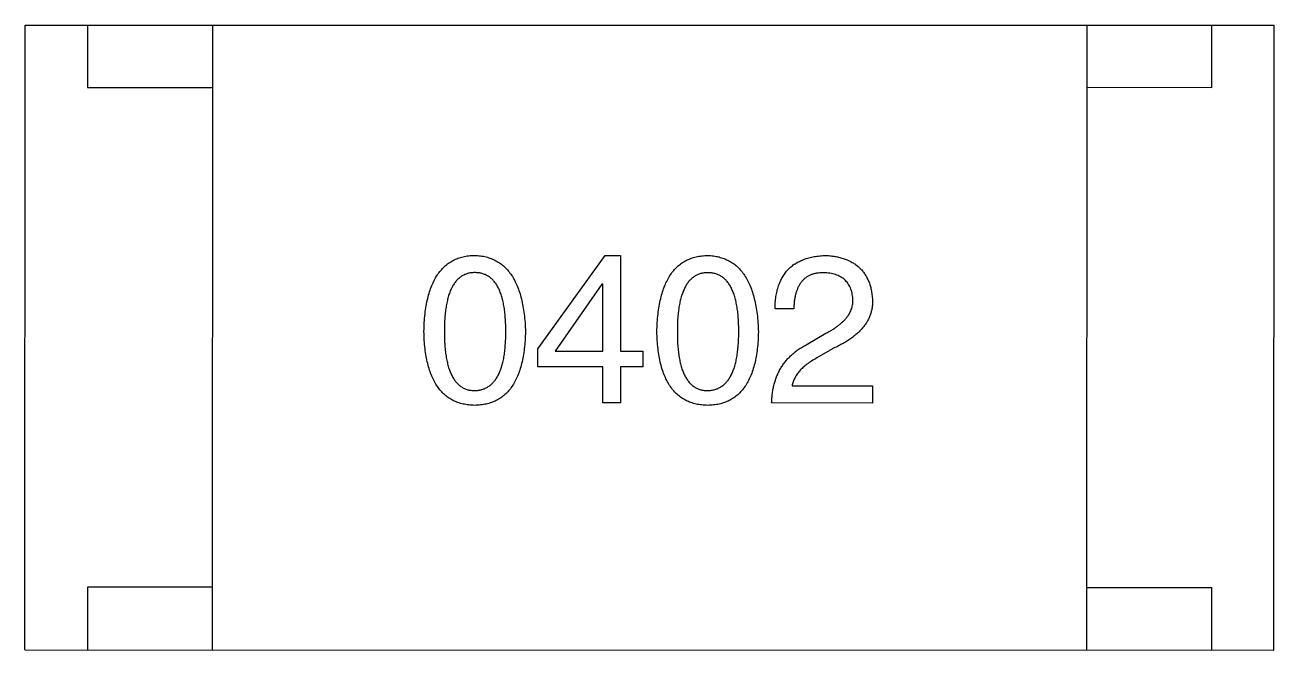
# Model space of a CAD drawing. Header units: inches. Extents: x -29 to 164, y -51 to 83.
# Drawn here: x 148.141 to 149.141, y 23.982 to 24.482 of the extents above; entities that cross this region are included whole.
import ezdxf

# ---------------------------------------------------------------- set-up
doc = ezdxf.new("R2010")
doc.units = ezdxf.units.IN
doc.header["$LTSCALE"] = 1.21
doc.header["$MEASUREMENT"] = 0
doc.layers.get('0').update_dxf_attribs({"linetype": 'CONTINUOUS'})

msp = doc.modelspace()

# ---------------------------------------------------------------- linework, layer by layer
at = {"color": 7, "linetype": 'Continuous'}
for p, q in [((148.1409, 23.9817), (148.1411, 24.4817)), ((148.1411, 24.4817), (149.1411, 24.4815)), ((148.1911, 24.4817), (148.191, 24.4317)), ((148.2911, 24.4817), (148.2909, 23.9817)), ((148.9911, 24.4816), (148.9909, 23.9816)), ((149.0911, 24.4815), (149.091, 24.4315)), ((149.1409, 23.9815), (149.1411, 24.4815)), ((148.191, 24.4317), (148.291, 24.4317)), ((149.091, 24.4315), (148.991, 24.4316)), ((148.5517, 24.2226), (148.6055, 24.2973)), ((148.6055, 24.2973), (148.6179, 24.2973)), ((148.6179, 24.2973), (148.6179, 24.2206)), ((148.6028, 24.2744), (148.5654, 24.2206)), ((148.6035, 24.2744), (148.6028, 24.2744)), ((148.6035, 24.2206), (148.6035, 24.2744)), ((148.7566, 24.2547), (148.7415, 24.2547)), ((148.7664, 24.2258), (148.7821, 24.235)), ((148.5517, 24.2081), (148.5517, 24.2226)), ((148.5654, 24.2206), (148.6035, 24.2206)), ((148.6179, 24.2206), (148.6356, 24.2206)), ((148.6356, 24.2206), (148.6356, 24.2081)), ((148.7874, 24.2225), (148.7749, 24.2153)), ((148.6035, 24.2081), (148.5517, 24.2081)), ((148.6035, 24.1793), (148.6035, 24.2081)), ((148.6356, 24.2081), (148.6179, 24.2081)), ((148.6179, 24.2081), (148.6179, 24.1793)), ((148.7552, 24.193), (148.8195, 24.193)), ((148.8195, 24.193), (148.8195, 24.1792)), ((148.6179, 24.1793), (148.6035, 24.1793)), ((148.8195, 24.1792), (148.7388, 24.1793)), ((148.191, 24.0317), (148.1909, 23.9817)), ((148.291, 24.0317), (148.191, 24.0317)), ((148.991, 24.0316), (149.091, 24.0315)), ((149.091, 24.0315), (149.0909, 23.9815)), ((148.1409, 23.9817), (149.1409, 23.9815))]:
    msp.add_line(p, q, dxfattribs=at)
for points, knots in [([(148.4604, 24.2364), (148.4605, 24.2388), (148.4606, 24.2435), (148.4612, 24.2504), (148.4621, 24.2568), (148.4633, 24.2627), (148.4648, 24.2681), (148.4666, 24.2731), (148.4687, 24.2777), (148.4711, 24.2818), (148.4738, 24.2854), (148.4768, 24.2885), (148.4801, 24.2912), (148.4837, 24.2934), (148.4876, 24.2951), (148.4918, 24.2964), (148.4963, 24.2971), (148.4995, 24.2973), (148.501, 24.2973)], [0, 0, 0, 0, 0.088823, 0.172287, 0.250296, 0.323438, 0.392244, 0.456221, 0.516635, 0.573871, 0.628, 0.680335, 0.731489, 0.782557, 0.834044, 0.886738, 0.942089, 1, 1, 1, 1]), ([(148.501, 24.2973), (148.5026, 24.2972), (148.5057, 24.2971), (148.5101, 24.2962), (148.5143, 24.2949), (148.5181, 24.2931), (148.5217, 24.2909), (148.525, 24.2882), (148.528, 24.285), (148.5307, 24.2814), (148.5331, 24.2774), (148.5352, 24.2728), (148.537, 24.2679), (148.5385, 24.2624), (148.5397, 24.2566), (148.5407, 24.2502), (148.5414, 24.2434), (148.5416, 24.2388), (148.5417, 24.2363)], [0, 0, 0, 0, 0.057415, 0.112361, 0.16496, 0.216437, 0.267441, 0.318839, 0.371478, 0.426325, 0.483626, 0.544235, 0.608673, 0.677374, 0.750405, 0.828394, 0.911525, 1, 1, 1, 1]), ([(148.6469, 24.2363), (148.647, 24.2388), (148.6471, 24.2435), (148.6478, 24.2503), (148.6486, 24.2567), (148.6499, 24.2626), (148.6513, 24.2681), (148.6531, 24.2731), (148.6552, 24.2776), (148.6576, 24.2817), (148.6603, 24.2853), (148.6633, 24.2885), (148.6666, 24.2911), (148.6702, 24.2933), (148.6742, 24.295), (148.6784, 24.2963), (148.6829, 24.2971), (148.686, 24.2972), (148.6876, 24.2973)], [0, 0, 0, 0, 0.088823, 0.172287, 0.250296, 0.323438, 0.392244, 0.456221, 0.516635, 0.573871, 0.628, 0.680335, 0.731489, 0.782557, 0.834044, 0.886738, 0.942089, 1, 1, 1, 1]), ([(148.6876, 24.2973), (148.6891, 24.2972), (148.6922, 24.297), (148.6966, 24.2962), (148.7008, 24.2948), (148.7047, 24.2931), (148.7082, 24.2909), (148.7115, 24.2882), (148.7145, 24.285), (148.7172, 24.2814), (148.7196, 24.2773), (148.7217, 24.2728), (148.7235, 24.2678), (148.725, 24.2624), (148.7263, 24.2565), (148.7272, 24.2502), (148.7279, 24.2434), (148.7281, 24.2387), (148.7282, 24.2363)], [0, 0, 0, 0, 0.057415, 0.112361, 0.16496, 0.216437, 0.267441, 0.318839, 0.371478, 0.426325, 0.483626, 0.544235, 0.608673, 0.677374, 0.750405, 0.828394, 0.911525, 1, 1, 1, 1]), ([(148.7415, 24.2547), (148.7415, 24.2563), (148.7417, 24.2596), (148.7422, 24.2643), (148.743, 24.2687), (148.7442, 24.2728), (148.7457, 24.2766), (148.7474, 24.28), (148.7495, 24.2832), (148.7519, 24.286), (148.7546, 24.2886), (148.7577, 24.2908), (148.761, 24.2926), (148.7646, 24.2942), (148.7686, 24.2955), (148.7728, 24.2964), (148.7774, 24.297), (148.7805, 24.2972), (148.7821, 24.2973)], [0, 0, 0, 0, 0.074935, 0.145873, 0.212498, 0.27598, 0.33603, 0.394042, 0.450372, 0.505546, 0.560812, 0.616481, 0.673265, 0.732328, 0.7938, 0.858943, 0.92718, 1, 1, 1, 1]), ([(148.7821, 24.2973), (148.7836, 24.2972), (148.7864, 24.297), (148.7904, 24.2964), (148.7942, 24.2955), (148.7977, 24.2944), (148.801, 24.293), (148.804, 24.2914), (148.8067, 24.2896), (148.8092, 24.2875), (148.8115, 24.2851), (148.8134, 24.2825), (148.8151, 24.2797), (148.8165, 24.2766), (148.8177, 24.2733), (148.8186, 24.2697), (148.8192, 24.2659), (148.8194, 24.2632), (148.8195, 24.2619)], [0, 0, 0, 0, 0.074847, 0.14558, 0.212628, 0.276599, 0.337792, 0.396608, 0.453638, 0.509854, 0.565589, 0.621545, 0.678777, 0.737222, 0.798388, 0.862259, 0.929312, 1, 1, 1, 1]), ([(148.501, 24.2836), (148.5001, 24.2835), (148.4981, 24.2835), (148.4954, 24.2829), (148.4928, 24.282), (148.4904, 24.2807), (148.4882, 24.279), (148.4862, 24.2769), (148.4844, 24.2745), (148.4828, 24.2717), (148.4813, 24.2686), (148.4801, 24.2651), (148.4791, 24.2612), (148.4782, 24.2569), (148.4776, 24.2523), (148.4771, 24.2473), (148.4768, 24.242), (148.4768, 24.2383), (148.4768, 24.2364)], [0, 0, 0, 0, 0.049764, 0.097007, 0.143217, 0.188577, 0.235116, 0.282997, 0.333719, 0.387776, 0.445989, 0.508679, 0.576563, 0.649481, 0.728235, 0.812722, 0.903548, 1, 1, 1, 1]), ([(148.526, 24.2364), (148.5259, 24.2383), (148.5259, 24.2419), (148.5256, 24.2473), (148.5251, 24.2523), (148.5245, 24.2569), (148.5236, 24.2612), (148.5225, 24.265), (148.5213, 24.2686), (148.5198, 24.2717), (148.5182, 24.2745), (148.5163, 24.2769), (148.5142, 24.279), (148.512, 24.2807), (148.5095, 24.282), (148.5069, 24.2829), (148.504, 24.2835), (148.5021, 24.2835), (148.501, 24.2836)], [0, 0, 0, 0, 0.095719, 0.185854, 0.269738, 0.347952, 0.420315, 0.487894, 0.550245, 0.608186, 0.662454, 0.713283, 0.761375, 0.808209, 0.854301, 0.901312, 0.949396, 1, 1, 1, 1]), ([(148.6876, 24.2835), (148.6866, 24.2835), (148.6847, 24.2834), (148.6819, 24.2829), (148.6793, 24.282), (148.6769, 24.2806), (148.6747, 24.2789), (148.6727, 24.2769), (148.6709, 24.2745), (148.6693, 24.2717), (148.6679, 24.2685), (148.6666, 24.265), (148.6656, 24.2611), (148.6647, 24.2569), (148.6641, 24.2523), (148.6636, 24.2473), (148.6633, 24.2419), (148.6633, 24.2382), (148.6633, 24.2363)], [0, 0, 0, 0, 0.049764, 0.097007, 0.143217, 0.188577, 0.235116, 0.282997, 0.333719, 0.387776, 0.445989, 0.508679, 0.576563, 0.649481, 0.728235, 0.812722, 0.903548, 1, 1, 1, 1]), ([(148.7125, 24.2363), (148.7125, 24.2382), (148.7124, 24.2419), (148.7121, 24.2473), (148.7117, 24.2523), (148.711, 24.2569), (148.7101, 24.2611), (148.7091, 24.265), (148.7078, 24.2685), (148.7064, 24.2717), (148.7047, 24.2745), (148.7028, 24.2769), (148.7008, 24.2789), (148.6985, 24.2806), (148.6961, 24.2819), (148.6934, 24.2829), (148.6905, 24.2834), (148.6886, 24.2835), (148.6876, 24.2835)], [0, 0, 0, 0, 0.095719, 0.185854, 0.269738, 0.347952, 0.420315, 0.487894, 0.550245, 0.608186, 0.662454, 0.713283, 0.761375, 0.808209, 0.854301, 0.901312, 0.949396, 1, 1, 1, 1]), ([(148.7802, 24.2835), (148.7792, 24.2835), (148.7774, 24.2834), (148.7748, 24.2831), (148.7724, 24.2825), (148.7701, 24.2818), (148.768, 24.2807), (148.7661, 24.2795), (148.7643, 24.278), (148.7628, 24.2763), (148.7613, 24.2744), (148.7601, 24.2722), (148.7591, 24.2698), (148.7582, 24.2672), (148.7575, 24.2644), (148.757, 24.2614), (148.7567, 24.2581), (148.7566, 24.2558), (148.7566, 24.2547)], [0, 0, 0, 0, 0.065945, 0.127767, 0.186553, 0.242898, 0.297728, 0.351599, 0.404854, 0.459191, 0.515338, 0.573322, 0.634405, 0.698538, 0.767039, 0.84022, 0.917406, 1, 1, 1, 1]), ([(148.8038, 24.2625), (148.8037, 24.2633), (148.8036, 24.2649), (148.8032, 24.2673), (148.8026, 24.2694), (148.8019, 24.2714), (148.8009, 24.2733), (148.7999, 24.275), (148.7986, 24.2766), (148.7973, 24.278), (148.7957, 24.2792), (148.7939, 24.2803), (148.792, 24.2812), (148.79, 24.282), (148.7878, 24.2826), (148.7854, 24.2831), (148.7828, 24.2834), (148.7811, 24.2835), (148.7802, 24.2835)], [0, 0, 0, 0, 0.069456, 0.136175, 0.198596, 0.258993, 0.316838, 0.37342, 0.428889, 0.48454, 0.540119, 0.597644, 0.65702, 0.718534, 0.783117, 0.851564, 0.923888, 1, 1, 1, 1]), ([(148.7821, 24.235), (148.7831, 24.2355), (148.7849, 24.2364), (148.7875, 24.2379), (148.7899, 24.2395), (148.7921, 24.2411), (148.7941, 24.2427), (148.7959, 24.2443), (148.7976, 24.246), (148.799, 24.2477), (148.8003, 24.2495), (148.8014, 24.2512), (148.8022, 24.2531), (148.803, 24.2549), (148.8034, 24.2568), (148.8038, 24.2587), (148.8039, 24.2606), (148.8038, 24.2619), (148.8038, 24.2625)], [0, 0, 0, 0, 0.084365, 0.165386, 0.24176, 0.314729, 0.38433, 0.449952, 0.513164, 0.5734, 0.630824, 0.68644, 0.740136, 0.792605, 0.844515, 0.896112, 0.947763, 1, 1, 1, 1]), ([(148.8195, 24.2619), (148.8195, 24.2609), (148.8196, 24.2589), (148.8193, 24.256), (148.8188, 24.2531), (148.8181, 24.2503), (148.817, 24.2476), (148.8156, 24.2449), (148.814, 24.2423), (148.8121, 24.2399), (148.81, 24.2374), (148.8076, 24.2351), (148.8049, 24.2328), (148.8019, 24.2306), (148.7987, 24.2284), (148.7951, 24.2264), (148.7914, 24.2244), (148.7887, 24.2232), (148.7874, 24.2225)], [0, 0, 0, 0, 0.055083, 0.109453, 0.162685, 0.21614, 0.26961, 0.324284, 0.380202, 0.437433, 0.497084, 0.559152, 0.624288, 0.692446, 0.763862, 0.838743, 0.917269, 1, 1, 1, 1]), ([(148.501, 24.1773), (148.4994, 24.1774), (148.4963, 24.1776), (148.4918, 24.1783), (148.4876, 24.1795), (148.4837, 24.1812), (148.4801, 24.1833), (148.4768, 24.1859), (148.4738, 24.1889), (148.4711, 24.1924), (148.4687, 24.1964), (148.4666, 24.2008), (148.4648, 24.2056), (148.4633, 24.2109), (148.4621, 24.2166), (148.4612, 24.2228), (148.4606, 24.2294), (148.4605, 24.234), (148.4604, 24.2364)], [0, 0, 0, 0, 0.059135, 0.115606, 0.169241, 0.221578, 0.273261, 0.324749, 0.377329, 0.431642, 0.488541, 0.548597, 0.612232, 0.680174, 0.752504, 0.829777, 0.912307, 1, 1, 1, 1]), ([(148.4768, 24.2364), (148.4768, 24.2345), (148.4768, 24.2308), (148.4771, 24.2254), (148.4776, 24.2204), (148.4782, 24.2158), (148.4791, 24.2116), (148.4801, 24.2077), (148.4813, 24.2041), (148.4828, 24.201), (148.4844, 24.1982), (148.4861, 24.1958), (148.4882, 24.1937), (148.4904, 24.1921), (148.4927, 24.1907), (148.4953, 24.1898), (148.4981, 24.1893), (148.5, 24.1892), (148.501, 24.1891)], [0, 0, 0, 0, 0.096457, 0.187288, 0.27178, 0.350132, 0.423455, 0.491343, 0.554037, 0.612253, 0.666313, 0.717038, 0.764921, 0.811214, 0.856775, 0.902988, 0.950234, 1, 1, 1, 1]), ([(148.501, 24.1891), (148.502, 24.1892), (148.504, 24.1893), (148.5069, 24.1899), (148.5095, 24.1909), (148.512, 24.1923), (148.5142, 24.194), (148.5163, 24.1961), (148.5181, 24.1985), (148.5198, 24.2013), (148.5213, 24.2045), (148.5225, 24.208), (148.5236, 24.2118), (148.5245, 24.216), (148.5251, 24.2206), (148.5256, 24.2255), (148.5259, 24.2308), (148.5259, 24.2345), (148.526, 24.2364)], [0, 0, 0, 0, 0.050879, 0.099377, 0.146973, 0.193618, 0.240619, 0.289461, 0.34047, 0.395283, 0.453059, 0.515633, 0.582666, 0.655287, 0.732971, 0.815933, 0.905166, 1, 1, 1, 1]), ([(148.5417, 24.2363), (148.5416, 24.234), (148.5414, 24.2294), (148.5408, 24.2228), (148.54, 24.2166), (148.5387, 24.2109), (148.5372, 24.2056), (148.5354, 24.2008), (148.5334, 24.1964), (148.531, 24.1924), (148.5283, 24.1889), (148.5253, 24.1859), (148.522, 24.1833), (148.5183, 24.1812), (148.5144, 24.1795), (148.5102, 24.1783), (148.5057, 24.1776), (148.5026, 24.1774), (148.501, 24.1773)], [0, 0, 0, 0, 0.08769, 0.170218, 0.24749, 0.319818, 0.387758, 0.451391, 0.511445, 0.568185, 0.622681, 0.67526, 0.726746, 0.778428, 0.830764, 0.884397, 0.940866, 1, 1, 1, 1]), ([(148.6875, 24.1773), (148.686, 24.1774), (148.6828, 24.1775), (148.6783, 24.1783), (148.6741, 24.1795), (148.6702, 24.1811), (148.6666, 24.1833), (148.6633, 24.1859), (148.6603, 24.1889), (148.6576, 24.1924), (148.6552, 24.1963), (148.6531, 24.2007), (148.6513, 24.2056), (148.6498, 24.2109), (148.6486, 24.2166), (148.6478, 24.2228), (148.6471, 24.2294), (148.647, 24.234), (148.6469, 24.2363)], [0, 0, 0, 0, 0.059135, 0.115606, 0.169241, 0.221578, 0.273261, 0.324749, 0.377329, 0.431642, 0.488541, 0.548597, 0.612232, 0.680174, 0.752504, 0.829777, 0.912307, 1, 1, 1, 1]), ([(148.6633, 24.2363), (148.6633, 24.2344), (148.6633, 24.2307), (148.6636, 24.2254), (148.6641, 24.2204), (148.6647, 24.2158), (148.6656, 24.2115), (148.6666, 24.2076), (148.6678, 24.2041), (148.6693, 24.201), (148.6709, 24.1982), (148.6727, 24.1957), (148.6747, 24.1937), (148.6769, 24.192), (148.6793, 24.1907), (148.6819, 24.1898), (148.6847, 24.1892), (148.6866, 24.1891), (148.6875, 24.1891)], [0, 0, 0, 0, 0.096457, 0.187288, 0.27178, 0.350132, 0.423455, 0.491343, 0.554037, 0.612253, 0.666313, 0.717038, 0.764921, 0.811214, 0.856775, 0.902988, 0.950234, 1, 1, 1, 1]), ([(148.6875, 24.1891), (148.6886, 24.1892), (148.6905, 24.1893), (148.6934, 24.1899), (148.696, 24.1909), (148.6985, 24.1923), (148.7008, 24.194), (148.7028, 24.196), (148.7047, 24.1985), (148.7063, 24.2013), (148.7078, 24.2044), (148.709, 24.2079), (148.7101, 24.2118), (148.711, 24.216), (148.7116, 24.2206), (148.7121, 24.2255), (148.7124, 24.2308), (148.7125, 24.2344), (148.7125, 24.2363)], [0, 0, 0, 0, 0.050879, 0.099377, 0.146973, 0.193618, 0.240619, 0.289461, 0.34047, 0.395283, 0.453059, 0.515633, 0.582666, 0.655287, 0.732971, 0.815933, 0.905166, 1, 1, 1, 1]), ([(148.7282, 24.2363), (148.7281, 24.234), (148.728, 24.2294), (148.7274, 24.2227), (148.7265, 24.2166), (148.7253, 24.2108), (148.7238, 24.2056), (148.722, 24.2007), (148.7199, 24.1963), (148.7175, 24.1924), (148.7148, 24.1889), (148.7118, 24.1858), (148.7085, 24.1833), (148.7049, 24.1811), (148.7009, 24.1795), (148.6967, 24.1783), (148.6922, 24.1775), (148.6891, 24.1774), (148.6875, 24.1773)], [0, 0, 0, 0, 0.08769, 0.170218, 0.24749, 0.319818, 0.387758, 0.451391, 0.511445, 0.568185, 0.622681, 0.67526, 0.726746, 0.778428, 0.830764, 0.884397, 0.940866, 1, 1, 1, 1]), ([(148.7388, 24.1793), (148.7389, 24.1806), (148.739, 24.1832), (148.7394, 24.187), (148.74, 24.1907), (148.7408, 24.1942), (148.7418, 24.1976), (148.743, 24.2009), (148.7444, 24.204), (148.746, 24.207), (148.7478, 24.2098), (148.7499, 24.2125), (148.7521, 24.2151), (148.7546, 24.2175), (148.7572, 24.2198), (148.7601, 24.222), (148.7631, 24.224), (148.7653, 24.2252), (148.7664, 24.2258)], [0, 0, 0, 0, 0.069512, 0.136307, 0.201431, 0.265186, 0.327322, 0.388242, 0.448098, 0.507757, 0.566952, 0.626243, 0.686026, 0.745963, 0.807549, 0.869906, 0.934172, 1, 1, 1, 1]), ([(148.7749, 24.2153), (148.7735, 24.2145), (148.7708, 24.2129), (148.7671, 24.2104), (148.7639, 24.2077), (148.7611, 24.2049), (148.7589, 24.2021), (148.7572, 24.1992), (148.7559, 24.1962), (148.7554, 24.1941), (148.7552, 24.193)], [0, 0, 0, 0, 0.158292, 0.304606, 0.440272, 0.565336, 0.681745, 0.791834, 0.896966, 1, 1, 1, 1])]:
    msp.add_open_spline(points, degree=3, knots=knots, dxfattribs=at)

doc.saveas('drawing.dxf')
